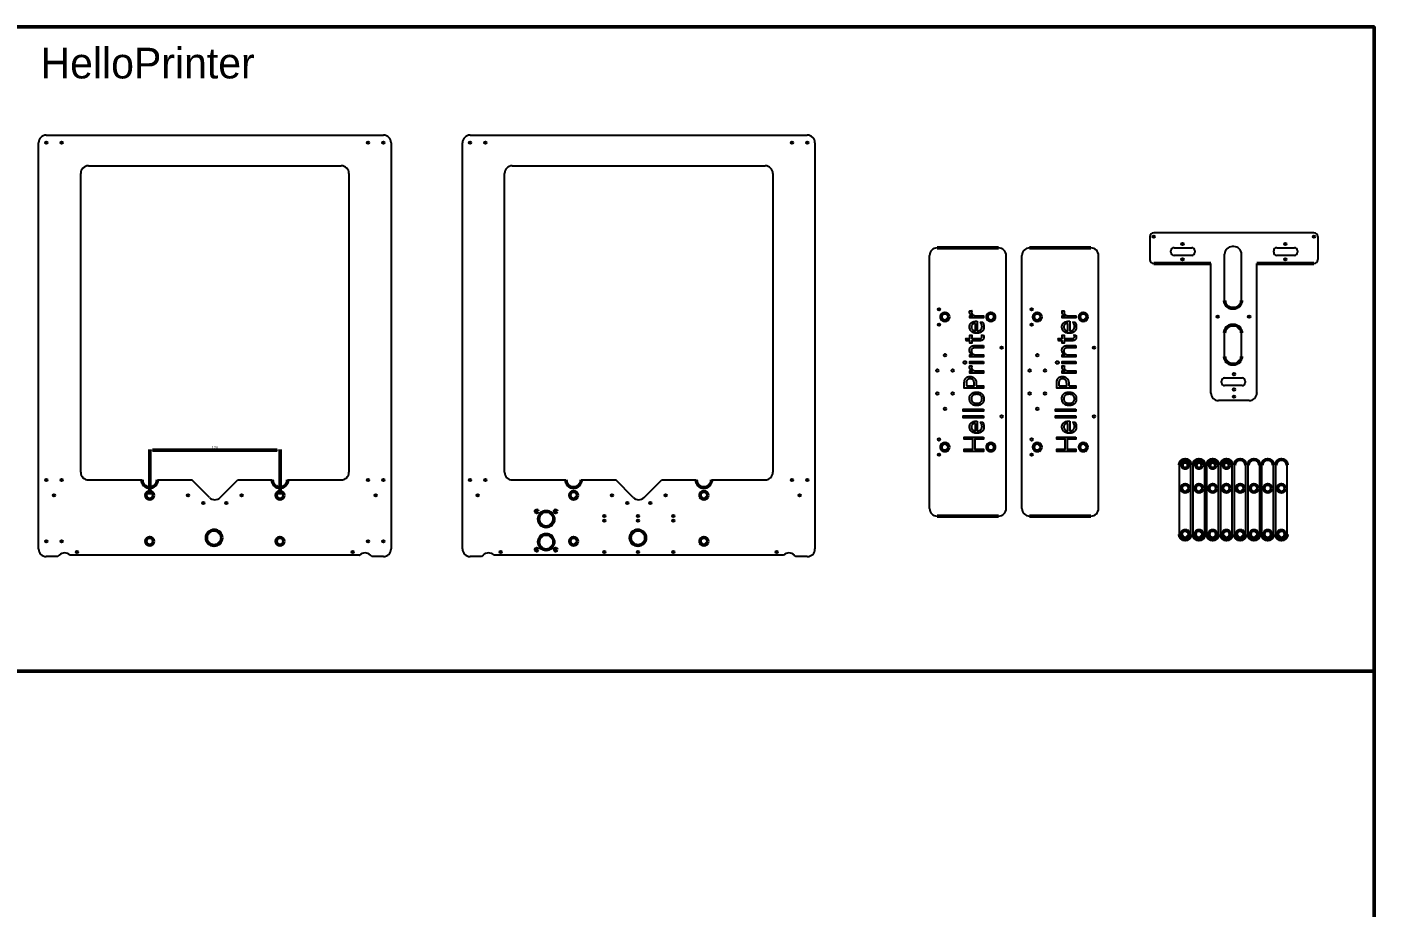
# Model space of a CAD drawing. Header units: millimetres. Extents: x -153 to 2861, y -1716 to 680.
# Drawn here: x 1103 to 2861, y -567 to 581 of the extents above; entities that cross this region are included whole.
import ezdxf

# ---------------------------------------------------------------- set-up
doc = ezdxf.new("R2010")
doc.units = ezdxf.units.MM
doc.layers.get('0').update_dxf_attribs({"color": 18, "lineweight": 25})
for name, color, linetype, lineweight in [('Inside', 18, 'Continuous', 25), ('Layer1', 7, 'Continuous', 50), ('M3 Hole Frame', 18, 'Continuous', 25), ('Outside', 18, 'Continuous', 25)]:
    doc.layers.add(name, color=color, linetype=linetype, lineweight=lineweight)
doc.layers.add('TEXT', color=7, linetype='Continuous')
doc.dimstyles.new('AM_ISO', dxfattribs={"dimtxt": 3.5, "dimasz": 3.5, "dimexe": 1, "dimexo": 1, "dimgap": 1.5, "dimtad": 1, "dimdsep": 46, "dimtxsty": 'Standard', "dimcen": 0, "dimclrd": 256, "dimclre": 256, "dimclrt": 140, "dimadec": 0, "dimazin": 2, "dimtp": 0.1, "dimtm": 0.1, "dimtfac": 0.71, "dimtdec": 3, "dimtmove": 0, "dimatfit": 3, "dimfxl": 1, "dimlwd": -1, "dimlwe": -1, "dimarcsym": 0})

# ---------------------------------------------------------------- blocks, each defined once
blk = doc.blocks.new('*D9')
at = {"layer": 'Defpoints', "color": 0}
for p in [(1433.1, 28.9), (1263.1, -30), (1433.1, -30)]:
    blk.add_point(p, dxfattribs=at)
at = {"layer": 'Layer1'}
for p, q in [((1263.1, -29), (1263.1, 29.9)), ((1266.6, 28.9), (1429.6, 28.9)), ((1433.1, -29), (1433.1, 29.9))]:
    blk.add_line(p, q, dxfattribs=at)
for points in [[(1266.6, 29.5), (1266.6, 28.3), (1263.1, 28.9)], [(1429.6, 28.3), (1429.6, 29.5), (1433.1, 28.9)]]:
    blk.add_solid(points, dxfattribs=at)
at = {"layer": 'Layer1', "color": 140, "insert": (1348.1, 32.1), "char_height": 3.5, "attachment_point": 5}
blk.add_mtext('170', dxfattribs=at)

msp = doc.modelspace()

# ---------------------------------------------------------------- linework, layer by layer
at = {"color": 0}
for p, q in [((2568.148, 307.544), (2568.148, 277.483)), ((2782.148, 312.544), (2573.148, 312.544)), ((2787.148, 307.544), (2787.148, 277.483)), ((2595.648, 287.044), (2595.648, 289.044)), ((2599.648, 293.044), (2622.648, 293.044)), ((2622.648, 283.044), (2599.648, 283.044)), ((2626.648, 289.044), (2626.648, 287.044)), ((2665.648, 224.044), (2665.648, 284.544)), ((2677.648, 294.544), (2675.648, 294.544)), ((2687.648, 224.044), (2687.648, 284.544)), ((2729.656, 287.044), (2729.656, 289.044)), ((2733.656, 293.044), (2756.656, 293.044)), ((2756.656, 283.044), (2733.656, 283.044)), ((2760.656, 289.044), (2760.656, 287.044)), ((2647.648, 103.044), (2647.648, 272.483)), ((2707.648, 103.294), (2707.648, 272.483)), ((2665.648, 151.044), (2665.648, 182.044)), ((2687.648, 151.044), (2687.648, 182.044)), ((2665.511, 123.044), (2688.511, 123.044)), ((2661.511, 117.044), (2661.511, 119.044)), ((2688.511, 113.044), (2665.511, 113.044)), ((2692.511, 119.044), (2692.511, 117.044)), ((2647.648, 103.544), (2647.648, 103.044)), ((2697.648, 93.544), (2657.648, 93.544)), ((2707.648, 103.544), (2707.648, 103.044))]:
    msp.add_line(p, q, dxfattribs=at)
for centre in [(2573.148, 307.544), (2610.648, 298.044), (2744.648, 298.044), (2782.148, 307.544), (2610.648, 278.044), (2744.648, 278.044), (2656.648, 203.044), (2697.648, 203.044), (2677.648, 128.044), (2677.648, 108.044), (2677.648, 98.544)]:
    msp.add_circle(centre, 1.55, dxfattribs=at)
for centre, radius, start, end in [((2573.148, 307.544), 5, 90, 180), ((2782.148, 307.544), 5, 0, 90), ((2599.648, 289.044), 4, 90, 180), ((2599.648, 287.044), 4, 180, 270), ((2622.648, 289.044), 4, 0, 90), ((2622.648, 287.044), 4, 270, 0), ((2675.648, 284.544), 10, 90, 180), ((2677.648, 284.544), 10, 0, 90), ((2733.656, 289.044), 4, 90, 180), ((2733.656, 287.044), 4, 180, 270), ((2756.656, 289.044), 4, 0, 90), ((2756.656, 287.044), 4, 270, 0), ((2573.148, 277.483), 5, 180, 270), ((2782.148, 277.483), 5, 270, 0), ((2665.511, 119.044), 4, 90, 180), ((2688.511, 119.044), 4, 0, 90), ((2665.511, 117.044), 4, 180, 270), ((2688.511, 117.044), 4, 270, 0), ((2657.648, 103.544), 10, 180, 270), ((2697.648, 103.544), 10, 270, 0)]:
    msp.add_arc(centre, radius, start, end, dxfattribs=at)
at = {"layer": 'Inside', "color": 7}
for p, q in [((1173.053, 0), (1173.053, 390)), ((1183.053, 400), (1513.053, 400)), ((1523.053, 390), (1523.053, 0)), ((1726.135, 0), (1726.135, 390)), ((1736.135, 400), (2066.135, 400)), ((2076.135, 390), (2076.135, 0)), ((2280.572, -47.186), (2280.572, 282.814)), ((2380.572, -47.186), (2380.572, 282.814)), ((2401.187, -47.186), (2401.187, 282.814)), ((2501.187, -47.186), (2501.187, 282.814)), ((2606.668, -80.758), (2606.668, 9.242)), ((2621.668, -80.758), (2621.668, 9.242)), ((2624.61, -80.758), (2624.61, 9.242)), ((2639.61, -80.758), (2639.61, 9.242)), ((2642.553, -80.758), (2642.553, 9.242)), ((2657.553, -80.758), (2657.553, 9.242)), ((2660.495, -80.758), (2660.495, 9.242)), ((2675.495, -80.758), (2675.495, 9.242)), ((2678.437, -80.758), (2678.437, 9.242)), ((2693.437, -80.758), (2693.437, 9.242)), ((2696.379, -80.758), (2696.379, 9.242)), ((2711.379, -80.758), (2711.379, 9.242)), ((2714.321, -80.758), (2714.321, 9.242)), ((2729.321, -80.758), (2729.321, 9.242)), ((2732.263, -80.758), (2732.263, 9.242)), ((2747.263, -80.758), (2747.263, 9.242)), ((1183.053, -10), (1253.053, -10)), ((1273.053, -10), (1318.053, -10)), ((1340.982, -32.929), (1318.053, -10)), ((1355.124, -32.929), (1378.053, -10)), ((1378.053, -10), (1423.053, -10)), ((1443.053, -10), (1513.053, -10)), ((1736.135, -10), (1806.135, -10)), ((1826.135, -10), (1871.135, -10)), ((1894.064, -32.929), (1871.135, -10)), ((1908.206, -32.929), (1931.135, -10)), ((1931.135, -10), (1976.135, -10)), ((1996.135, -10), (2066.135, -10))]:
    msp.add_line(p, q, dxfattribs=at)
for centre, radius, start, end in [((1183.053, 390), 10, 90, 180), ((1513.053, 390), 10, 0, 90), ((1736.135, 390), 10, 90, 180), ((2066.135, 390), 10, 0, 90), ((2290.572, 282.814), 10, 90, 180), ((2370.572, 282.814), 10, 0, 90), ((2411.187, 282.814), 10, 90, 180), ((2491.187, 282.814), 10, 0, 90), ((2360.572, 202.814), 5, 270, 90), ((2360.572, 202.814), 5, 270, 90), ((2481.187, 202.814), 5, 270, 90), ((2481.187, 202.814), 5, 270, 90), ((2360.572, 32.814), 5, 270, 90), ((2481.187, 32.814), 5, 270, 90), ((1513.053, 0), 10, 270, 0), ((2066.135, 0), 10, 270, 0), ((1183.053, 0), 10, 180, 270), ((1736.135, 0), 10, 180, 270), ((1348.053, -25.858), 10, 225, 315), ((1901.135, -25.858), 10, 225, 315), ((2290.572, -47.186), 10, 180, 270), ((2370.572, -47.186), 10, 270, 0), ((2411.187, -47.186), 10, 180, 270), ((2491.187, -47.186), 10, 270, 0), ((1263.053, -90), 5, 180, 0), ((1433.053, -90), 5, 180, 0)]:
    msp.add_arc(centre, radius, start, end, dxfattribs=at)
at = {"layer": 'Layer1'}
for p, q in [((2370.572, 292.814), (2290.572, 292.814)), ((2491.187, 292.814), (2411.187, 292.814)), ((2573.148, 272.483), (2647.648, 272.483)), ((2707.648, 272.483), (2782.148, 272.483)), ((2677.648, 214.044), (2675.648, 214.044)), ((2677.648, 192.044), (2675.648, 192.044)), ((2675.648, 141.044), (2677.648, 141.044)), ((2370.572, -57.186), (2290.572, -57.186)), ((2491.187, -57.186), (2411.187, -57.186))]:
    msp.add_line(p, q, dxfattribs=at)
for points in [[(1087.758, 581.157), (1087.758, -259.369), (2860.596, -259.369), (2860.596, 581.157)], [(2860.596, -1715.857), (2860.596, -259.369), (1087.758, -259.369), (1087.758, -1715.857)]]:
    msp.add_lwpolyline(points, close=True, dxfattribs=at)
for centre, radius in [((2300.572, 202.814), 5), ((2360.572, 202.814), 5), ((2421.187, 202.814), 5), ((2481.187, 202.814), 5), ((2300.572, 32.814), 5), ((2360.572, 32.814), 5), ((2421.187, 32.814), 5), ((2481.187, 32.814), 5), ((2614.168, 9.242), 4.05), ((2632.11, 9.242), 4.05), ((2650.053, 9.242), 4.05), ((2667.995, 9.242), 4.05), ((2614.168, -20.758), 5), ((2632.11, -20.758), 5), ((2650.053, -20.758), 5), ((2667.995, -20.758), 5), ((2685.937, -20.758), 5), ((2703.879, -20.758), 5), ((2721.821, -20.758), 5), ((2739.763, -20.758), 5), ((1263.053, -30), 5), ((1433.053, -30), 5), ((1816.135, -30), 5), ((1986.135, -30), 5), ((1767.897, -50.978), 1.55), ((1780.397, -60.978), 10), ((1792.897, -50.978), 1.55), ((1263.053, -90), 5), ((1347.053, -85.478), 10), ((1433.053, -90), 5), ((1780.397, -90.978), 10), ((1816.135, -90), 5), ((1900.135, -85.478), 10), ((1986.135, -90), 5), ((2614.168, -80.758), 5), ((2632.11, -80.758), 5), ((2650.053, -80.758), 5), ((2667.995, -80.758), 5), ((2685.937, -80.758), 5), ((2703.879, -80.758), 5), ((2721.821, -80.758), 5), ((2739.763, -80.758), 5), ((1767.897, -100.978), 1.55), ((1792.897, -100.978), 1.55)]:
    msp.add_circle(centre, radius, dxfattribs=at)
for centre, radius, start, end in [((2675.648, 224.044), 10, 180, 270), ((2677.648, 224.044), 10, 270, 0), ((2675.648, 182.044), 10, 90, 180), ((2677.648, 182.044), 10, 0, 90), ((2675.648, 151.044), 10, 180, 270), ((2677.648, 151.044), 10, 270, 0), ((2614.168, 9.242), 7.5, 0, 180), ((2632.11, 9.242), 7.5, 0, 180), ((2650.053, 9.242), 7.5, 0, 180), ((2667.995, 9.242), 7.5, 0, 180), ((2685.937, 9.242), 7.5, 0, 180), ((2703.879, 9.242), 7.5, 0, 180), ((2721.821, 9.242), 7.5, 0, 180), ((2739.763, 9.242), 7.5, 0, 180), ((1263.053, -10), 10, 180, 0), ((1433.053, -10), 10, 180, 0), ((1816.135, -10), 10, 180, 0), ((1986.135, -10), 10, 180, 0), ((2614.168, -80.758), 7.5, 180, 0), ((2632.11, -80.758), 7.5, 180, 0), ((2650.053, -80.758), 7.5, 180, 0), ((2667.995, -80.758), 7.5, 180, 0), ((2685.937, -80.758), 7.5, 180, 0), ((2703.879, -80.758), 7.5, 180, 0), ((2721.821, -80.758), 7.5, 180, 0), ((2739.763, -80.758), 7.5, 180, 0)]:
    msp.add_arc(centre, radius, start, end, dxfattribs=at)
at = {"layer": 'M3 Hole Frame', "color": 7}
for centre, radius in [((1128.053, 430), 1.55), ((1148.053, 430), 1.55), ((1548.053, 430), 1.55), ((1568.053, 430), 1.55), ((1681.135, 430), 1.55), ((1701.135, 430), 1.55), ((2101.135, 430), 1.5), ((2121.135, 430), 1.5), ((2293.14, 212.814), 1.55), ((2413.755, 212.814), 1.55), ((2293.14, 192.814), 1.55), ((2413.755, 192.814), 1.55), ((2374.572, 162.814), 1.55), ((2495.187, 162.814), 1.55), ((2300.572, 152.814), 1.55), ((2421.187, 152.814), 1.55), ((2290.572, 132.814), 1.55), ((2310.572, 132.814), 1.55), ((2411.187, 132.814), 1.55), ((2431.187, 132.814), 1.55), ((2290.572, 102.814), 1.55), ((2310.572, 102.814), 1.55), ((2411.187, 102.814), 1.55), ((2431.187, 102.814), 1.55), ((2300.572, 82.814), 1.55), ((2374.572, 72.814), 1.55), ((2421.187, 82.814), 1.55), ((2495.187, 72.814), 1.55), ((2293.14, 42.814), 1.55), ((2413.755, 42.814), 1.55), ((2293.14, 22.814), 1.55), ((2413.755, 22.814), 1.55), ((1128.053, -10), 1.55), ((1148.053, -10), 1.55), ((1548.053, -10), 1.55), ((1568.053, -10), 1.55), ((1681.135, -10), 1.55), ((1701.135, -10), 1.55), ((2101.135, -10), 1.55), ((2121.135, -10), 1.55), ((1138.053, -30), 1.55), ((1313.053, -30), 1.55), ((1383.053, -30), 1.55), ((1558.053, -30), 1.55), ((1691.135, -30), 1.55), ((1866.135, -30), 1.55), ((1936.135, -30), 1.55), ((2111.135, -30), 1.55), ((1333.053, -40), 1.55), ((1363.053, -40), 1.55), ((1886.135, -40), 1.55), ((1916.135, -40), 1.55), ((1856.135, -57), 1.55), ((1856.135, -63), 1.55), ((1900.135, -57), 1.55), ((1900.135, -63), 1.55), ((1946.135, -57), 1.55), ((1946.135, -63), 1.55), ((1128.053, -90), 1.55), ((1148.053, -90), 1.55), ((1168.053, -104), 1.55), ((1528.053, -104), 1.55), ((1548.053, -90), 1.55), ((1568.053, -90), 1.55), ((1721.135, -104), 1.55), ((1856.135, -104), 1.55), ((1900.135, -104), 1.55), ((1946.135, -104), 1.55), ((2081.135, -104), 1.55)]:
    msp.add_circle(centre, radius, dxfattribs=at)
at = {"layer": 'Outside', "color": 7}
for p, q in [((1128.053, 440), (1568.053, 440)), ((1681.135, 440), (2121.135, 440)), ((1118.053, -100), (1118.053, 430)), ((1578.053, 430), (1578.053, -100)), ((1671.135, -100), (1671.135, 430)), ((2131.135, 430), (2131.135, -100)), ((1143.053, -110), (1128.053, -110)), ((1145.053, -108), (1143.053, -110)), ((1145.053, -108), (1144.982, -108.071)), ((1536.982, -108.071), (1159.124, -108.071)), ((1536.982, -108.071), (1537.053, -108)), ((1553.053, -110), (1551.053, -108)), ((1551.053, -108), (1551.124, -108.071)), ((1568.053, -110), (1553.053, -110)), ((1696.135, -110), (1681.135, -110)), ((1698.135, -108), (1696.135, -110)), ((1698.135, -108), (1698.064, -108.071)), ((2090.064, -108.071), (1712.206, -108.071)), ((2090.064, -108.071), (2090.135, -108)), ((2106.135, -110), (2104.135, -108)), ((2104.135, -108), (2104.206, -108.071)), ((2121.135, -110), (2106.135, -110))]:
    msp.add_line(p, q, dxfattribs=at)
for centre, start, end in [((1128.053, 430), 90, 180), ((1568.053, 430), 0, 90), ((1681.135, 430), 90, 180), ((2121.135, 430), 0, 90), ((1128.053, -100), 180, 270), ((1152.053, -115.142), 45, 135), ((1544.053, -115.142), 45, 135), ((1568.053, -100), 270, 0), ((1681.135, -100), 180, 270), ((1705.135, -115.142), 45, 135), ((2097.135, -115.142), 45, 135), ((2121.135, -100), 270, 0)]:
    msp.add_arc(centre, 10, start, end, dxfattribs=at)
at = {"layer": 'TEXT'}
for points in [[(2342.824, 197.042, 0), (2342.824, 184.393, 0), (2343.858, 184.464, 0), (2344.702, 184.609, 0), (2345.383, 184.797, 0), (2345.924, 185.005, 0), (2346.426, 185.254, 0), (2346.888, 185.546, 0), (2347.175, 185.765, 0), (2347.445, 186.002, 0), (2347.753, 186.32, 0), (2348.029, 186.664, 0), (2348.275, 187.03, 0), (2348.486, 187.419, 0), (2348.696, 187.915, 0), (2348.861, 188.445, 0), (2348.977, 189.01, 0), (2349.049, 189.606, 0), (2349.072, 190.235, 0), (2349.033, 191.074, 0), (2348.914, 191.893, 0), (2348.719, 192.692, 0), (2348.447, 193.473, 0), (2348.094, 194.235, 0), (2347.664, 194.976, 0), (2347.076, 195.8, 0), (2349.771, 195.8, 0), (2350.158, 195.211, 0), (2350.496, 194.579, 0), (2350.826, 193.785, 0), (2351.091, 192.932, 0), (2351.31, 191.884, 0), (2351.442, 190.757, 0), (2351.485, 189.553, 0), (2351.439, 188.522, 0), (2351.321, 187.689, 0), (2351.134, 186.903, 0), (2350.876, 186.163, 0), (2350.607, 185.582, 0), (2350.29, 185.036, 0), (2349.923, 184.52, 0), (2349.509, 184.038, 0), (2349.045, 183.586, 0), (2348.538, 183.174, 0), (2347.99, 182.805, 0), (2347.28, 182.42, 0), (2346.513, 182.097, 0), (2345.689, 181.838, 0), (2344.655, 181.612, 0), (2343.543, 181.472, 0), (2342.177, 181.417, 0), (2340.878, 181.477, 0), (2339.807, 181.632, 0), (2338.796, 181.877, 0), (2337.979, 182.16, 0), (2337.205, 182.513, 0), (2336.478, 182.934, 0), (2335.905, 183.337, 0), (2335.362, 183.789, 0), (2334.769, 184.373, 0), (2334.251, 184.993, 0), (2333.808, 185.643, 0), (2333.496, 186.211, 0), (2333.238, 186.802, 0), (2333.034, 187.417, 0), (2332.857, 188.184, 0), (2332.767, 188.849, 0), (2332.73, 189.676, 0), (2332.774, 190.63, 0), (2332.882, 191.396, 0), (2333.057, 192.118, 0), (2333.253, 192.685, 0), (2333.495, 193.22, 0), (2333.781, 193.722, 0), (2334.113, 194.193, 0), (2334.491, 194.632, 0), (2334.738, 194.881, 0), (2335.003, 195.118, 0), (2335.575, 195.551, 0), (2336.197, 195.931, 0), (2336.87, 196.254, 0), (2337.594, 196.523, 0), (2338.504, 196.764, 0), (2339.628, 196.949, 0), (2340.375, 197.015, 0), (2341.321, 197.042, 0)], [(2336.053, 210.726, 0), (2335.944, 210.568, 0), (2335.827, 210.362, 0), (2335.727, 210.136, 0), (2335.632, 209.849, 0), (2335.552, 209.489, 0), (2335.494, 209.045, 0), (2335.476, 208.556, 0), (2335.492, 208.194, 0), (2335.544, 207.844, 0), (2335.632, 207.508, 0), (2335.754, 207.183, 0), (2335.91, 206.87, 0), (2336.1, 206.569, 0), (2336.326, 206.279, 0), (2336.585, 206.003, 0), (2336.879, 205.737, 0), (2337.209, 205.485, 0), (2337.643, 205.207, 0), (2338.112, 204.963, 0), (2338.707, 204.725, 0), (2339.35, 204.535, 0), (2340.147, 204.377, 0), (2341.007, 204.283, 0), (2341.932, 204.252, 0), (2351.066, 204.252, 0), (2351.066, 201.382, 0), (2333.149, 201.382, 0), (2333.149, 204.252, 0), (2336.842, 204.252, 0), (2336.842, 204.322, 0), (2336.118, 204.593, 0), (2335.525, 204.881, 0), (2335.043, 205.171, 0), (2334.602, 205.496, 0), (2334.253, 205.807, 0), (2333.892, 206.194, 0), (2333.617, 206.553, 0), (2333.384, 206.922, 0), (2333.19, 207.303, 0), (2333.04, 207.698, 0), (2332.943, 208.045, 0), (2332.868, 208.459, 0), (2332.844, 208.703, 0), (2332.834, 209.011, 0), (2332.862, 209.711, 0), (2332.921, 210.165, 0), (2332.991, 210.466, 0), (2333.032, 210.602, 0), (2333.079, 210.726, 0)], [(2340.393, 194.104, 0), (2339.535, 194.059, 0), (2338.83, 193.957, 0), (2338.261, 193.819, 0), (2337.807, 193.663, 0), (2337.386, 193.475, 0), (2336.996, 193.253, 0), (2336.754, 193.086, 0), (2336.526, 192.905, 0), (2336.263, 192.66, 0), (2336.028, 192.394, 0), (2335.82, 192.113, 0), (2335.641, 191.812, 0), (2335.489, 191.493, 0), (2335.365, 191.156, 0), (2335.252, 190.728, 0), (2335.179, 190.271, 0), (2335.152, 189.954, 0), (2335.143, 189.624, 0), (2335.165, 189.146, 0), (2335.227, 188.684, 0), (2335.331, 188.241, 0), (2335.478, 187.817, 0), (2335.666, 187.408, 0), (2335.896, 187.017, 0), (2336.168, 186.647, 0), (2336.372, 186.406, 0), (2336.596, 186.177, 0), (2337.021, 185.801, 0), (2337.479, 185.468, 0), (2337.974, 185.177, 0), (2338.503, 184.93, 0), (2339.149, 184.699, 0), (2339.753, 184.541, 0), (2340.393, 184.427, 0)], [(2463.439, 197.042, 0), (2463.439, 184.393, 0), (2464.473, 184.464, 0), (2465.317, 184.609, 0), (2465.998, 184.797, 0), (2466.539, 185.005, 0), (2467.041, 185.254, 0), (2467.503, 185.546, 0), (2467.79, 185.765, 0), (2468.06, 186.002, 0), (2468.368, 186.32, 0), (2468.644, 186.664, 0), (2468.89, 187.03, 0), (2469.101, 187.419, 0), (2469.311, 187.915, 0), (2469.476, 188.445, 0), (2469.592, 189.01, 0), (2469.664, 189.606, 0), (2469.687, 190.235, 0), (2469.648, 191.074, 0), (2469.529, 191.893, 0), (2469.334, 192.692, 0), (2469.062, 193.473, 0), (2468.709, 194.235, 0), (2468.279, 194.976, 0), (2467.691, 195.8, 0), (2470.386, 195.8, 0), (2470.773, 195.211, 0), (2471.111, 194.579, 0), (2471.441, 193.785, 0), (2471.706, 192.932, 0), (2471.925, 191.884, 0), (2472.057, 190.757, 0), (2472.1, 189.553, 0), (2472.054, 188.522, 0), (2471.936, 187.689, 0), (2471.749, 186.903, 0), (2471.491, 186.163, 0), (2471.222, 185.582, 0), (2470.905, 185.036, 0), (2470.538, 184.52, 0), (2470.124, 184.038, 0), (2469.66, 183.586, 0), (2469.153, 183.174, 0), (2468.605, 182.805, 0), (2467.895, 182.42, 0), (2467.128, 182.097, 0), (2466.304, 181.838, 0), (2465.27, 181.612, 0), (2464.158, 181.472, 0), (2462.792, 181.417, 0), (2461.493, 181.477, 0), (2460.422, 181.632, 0), (2459.411, 181.877, 0), (2458.594, 182.16, 0), (2457.82, 182.513, 0), (2457.093, 182.934, 0), (2456.52, 183.337, 0), (2455.977, 183.789, 0), (2455.384, 184.373, 0), (2454.866, 184.993, 0), (2454.423, 185.643, 0), (2454.111, 186.211, 0), (2453.853, 186.802, 0), (2453.649, 187.417, 0), (2453.472, 188.184, 0), (2453.382, 188.849, 0), (2453.345, 189.676, 0), (2453.389, 190.63, 0), (2453.497, 191.396, 0), (2453.672, 192.118, 0), (2453.868, 192.685, 0), (2454.11, 193.22, 0), (2454.396, 193.722, 0), (2454.728, 194.193, 0), (2455.106, 194.632, 0), (2455.353, 194.881, 0), (2455.618, 195.118, 0), (2456.19, 195.551, 0), (2456.812, 195.931, 0), (2457.485, 196.254, 0), (2458.209, 196.523, 0), (2459.119, 196.764, 0), (2460.243, 196.949, 0), (2460.99, 197.015, 0), (2461.936, 197.042, 0)], [(2456.668, 210.726, 0), (2456.559, 210.568, 0), (2456.442, 210.362, 0), (2456.342, 210.136, 0), (2456.247, 209.849, 0), (2456.167, 209.489, 0), (2456.109, 209.045, 0), (2456.091, 208.556, 0), (2456.107, 208.194, 0), (2456.159, 207.844, 0), (2456.247, 207.508, 0), (2456.369, 207.183, 0), (2456.525, 206.87, 0), (2456.715, 206.569, 0), (2456.941, 206.279, 0), (2457.2, 206.003, 0), (2457.494, 205.737, 0), (2457.824, 205.485, 0), (2458.258, 205.207, 0), (2458.727, 204.963, 0), (2459.322, 204.725, 0), (2459.965, 204.535, 0), (2460.762, 204.377, 0), (2461.622, 204.283, 0), (2462.547, 204.252, 0), (2471.681, 204.252, 0), (2471.681, 201.382, 0), (2453.764, 201.382, 0), (2453.764, 204.252, 0), (2457.457, 204.252, 0), (2457.457, 204.322, 0), (2456.733, 204.593, 0), (2456.14, 204.881, 0), (2455.658, 205.171, 0), (2455.217, 205.496, 0), (2454.868, 205.807, 0), (2454.507, 206.194, 0), (2454.231, 206.553, 0), (2453.999, 206.922, 0), (2453.805, 207.303, 0), (2453.655, 207.698, 0), (2453.558, 208.045, 0), (2453.483, 208.459, 0), (2453.459, 208.703, 0), (2453.449, 209.011, 0), (2453.477, 209.711, 0), (2453.536, 210.165, 0), (2453.606, 210.466, 0), (2453.647, 210.602, 0), (2453.694, 210.726, 0)], [(2461.008, 194.104, 0), (2460.15, 194.059, 0), (2459.445, 193.957, 0), (2458.876, 193.819, 0), (2458.422, 193.663, 0), (2458.001, 193.475, 0), (2457.611, 193.253, 0), (2457.369, 193.086, 0), (2457.141, 192.905, 0), (2456.878, 192.66, 0), (2456.643, 192.394, 0), (2456.435, 192.113, 0), (2456.256, 191.812, 0), (2456.104, 191.493, 0), (2455.98, 191.156, 0), (2455.867, 190.728, 0), (2455.794, 190.271, 0), (2455.767, 189.954, 0), (2455.758, 189.624, 0), (2455.78, 189.146, 0), (2455.842, 188.684, 0), (2455.946, 188.241, 0), (2456.093, 187.817, 0), (2456.281, 187.408, 0), (2456.511, 187.017, 0), (2456.783, 186.647, 0), (2456.987, 186.406, 0), (2457.211, 186.177, 0), (2457.636, 185.801, 0), (2458.094, 185.468, 0), (2458.589, 185.177, 0), (2459.118, 184.93, 0), (2459.764, 184.699, 0), (2460.368, 184.541, 0), (2461.008, 184.427, 0)], [(2350.891, 179.091, 0), (2351.037, 178.793, 0), (2351.177, 178.423, 0), (2351.299, 177.967, 0), (2351.394, 177.41, 0), (2351.437, 176.928, 0), (2351.451, 176.412, 0), (2351.417, 175.69, 0), (2351.317, 175.027, 0), (2351.197, 174.57, 0), (2351.039, 174.146, 0), (2350.844, 173.757, 0), (2350.611, 173.4, 0), (2350.34, 173.08, 0), (2350.032, 172.791, 0), (2349.685, 172.537, 0), (2349.301, 172.316, 0), (2348.878, 172.13, 0), (2348.42, 171.978, 0), (2347.748, 171.827, 0), (2347.008, 171.736, 0), (2346.202, 171.707, 0), (2335.598, 171.707, 0), (2335.598, 168.627, 0), (2333.149, 168.627, 0), (2333.149, 171.707, 0), (2328.775, 171.707, 0), (2327.847, 174.576, 0), (2333.149, 174.576, 0), (2333.149, 179.091, 0), (2335.598, 179.091, 0), (2335.598, 174.576, 0), (2345.695, 174.576, 0), (2346.501, 174.612, 0), (2347.026, 174.683, 0), (2347.39, 174.767, 0), (2347.667, 174.859, 0), (2347.918, 174.968, 0), (2348.103, 175.072, 0), (2348.266, 175.188, 0), (2348.384, 175.291, 0), (2348.493, 175.405, 0), (2348.592, 175.529, 0), (2348.701, 175.697, 0), (2348.794, 175.884, 0), (2348.873, 176.084, 0), (2348.948, 176.348, 0), (2348.998, 176.633, 0), (2349.025, 176.889, 0), (2349.036, 177.218, 0), (2349.022, 177.557, 0), (2348.975, 177.881, 0), (2348.911, 178.154, 0), (2348.823, 178.414, 0), (2348.71, 178.661, 0), (2348.597, 178.863, 0), (2348.441, 179.091, 0)], [(2471.506, 179.091, 0), (2471.652, 178.793, 0), (2471.792, 178.423, 0), (2471.914, 177.967, 0), (2472.009, 177.41, 0), (2472.052, 176.928, 0), (2472.066, 176.412, 0), (2472.032, 175.69, 0), (2471.932, 175.027, 0), (2471.812, 174.57, 0), (2471.654, 174.146, 0), (2471.459, 173.757, 0), (2471.226, 173.4, 0), (2470.955, 173.08, 0), (2470.647, 172.791, 0), (2470.3, 172.537, 0), (2469.916, 172.316, 0), (2469.493, 172.13, 0), (2469.035, 171.978, 0), (2468.363, 171.827, 0), (2467.623, 171.736, 0), (2466.817, 171.707, 0), (2456.213, 171.707, 0), (2456.213, 168.627, 0), (2453.764, 168.627, 0), (2453.764, 171.707, 0), (2449.39, 171.707, 0), (2448.462, 174.576, 0), (2453.764, 174.576, 0), (2453.764, 179.091, 0), (2456.213, 179.091, 0), (2456.213, 174.576, 0), (2466.31, 174.576, 0), (2467.116, 174.612, 0), (2467.641, 174.683, 0), (2468.005, 174.767, 0), (2468.282, 174.859, 0), (2468.533, 174.968, 0), (2468.718, 175.072, 0), (2468.881, 175.188, 0), (2468.999, 175.291, 0), (2469.108, 175.405, 0), (2469.207, 175.529, 0), (2469.316, 175.697, 0), (2469.409, 175.884, 0), (2469.488, 176.084, 0), (2469.563, 176.348, 0), (2469.613, 176.633, 0), (2469.64, 176.889, 0), (2469.651, 177.218, 0), (2469.637, 177.557, 0), (2469.59, 177.881, 0), (2469.526, 178.154, 0), (2469.438, 178.414, 0), (2469.325, 178.661, 0), (2469.212, 178.863, 0), (2469.056, 179.091, 0)], [(2351.066, 165.372, 0), (2351.066, 162.503, 0), (2340.848, 162.503, 0), (2339.561, 162.442, 0), (2338.614, 162.301, 0), (2337.938, 162.129, 0), (2337.336, 161.901, 0), (2336.933, 161.697, 0), (2336.569, 161.462, 0), (2336.249, 161.197, 0), (2335.967, 160.901, 0), (2335.727, 160.577, 0), (2335.528, 160.222, 0), (2335.372, 159.837, 0), (2335.256, 159.423, 0), (2335.181, 158.979, 0), (2335.152, 158.665, 0), (2335.143, 158.339, 0), (2335.166, 157.832, 0), (2335.236, 157.348, 0), (2335.331, 156.961, 0), (2335.457, 156.589, 0), (2335.616, 156.23, 0), (2335.806, 155.888, 0), (2336.03, 155.56, 0), (2336.34, 155.187, 0), (2336.514, 155.008, 0), (2336.763, 154.777, 0), (2337.162, 154.46, 0), (2337.587, 154.182, 0), (2338.037, 153.946, 0), (2338.512, 153.75, 0), (2339.01, 153.595, 0), (2339.622, 153.464, 0), (2340.174, 153.397, 0), (2340.848, 153.369, 0), (2351.066, 153.369, 0), (2351.066, 150.5, 0), (2333.149, 150.5, 0), (2333.149, 153.369, 0), (2336.123, 153.369, 0), (2336.123, 153.439, 0), (2335.478, 153.863, 0), (2334.901, 154.324, 0), (2334.392, 154.82, 0), (2333.952, 155.354, 0), (2333.647, 155.807, 0), (2333.385, 156.282, 0), (2333.169, 156.782, 0), (2332.995, 157.305, 0), (2332.839, 157.991, 0), (2332.764, 158.567, 0), (2332.73, 159.317, 0), (2332.765, 160.115, 0), (2332.857, 160.753, 0), (2333.004, 161.353, 0), (2333.167, 161.822, 0), (2333.367, 162.263, 0), (2333.608, 162.677, 0), (2333.883, 163.062, 0), (2334.199, 163.422, 0), (2334.407, 163.623, 0), (2334.627, 163.815, 0), (2335.025, 164.11, 0), (2335.455, 164.375, 0), (2336.016, 164.651, 0), (2336.625, 164.884, 0), (2337.397, 165.097, 0), (2338.361, 165.268, 0), (2339.142, 165.341, 0), (2340.113, 165.372, 0)], [(2471.681, 165.372, 0), (2471.681, 162.503, 0), (2461.463, 162.503, 0), (2460.176, 162.442, 0), (2459.229, 162.301, 0), (2458.553, 162.129, 0), (2457.951, 161.901, 0), (2457.548, 161.697, 0), (2457.184, 161.462, 0), (2456.864, 161.197, 0), (2456.582, 160.901, 0), (2456.342, 160.577, 0), (2456.143, 160.222, 0), (2455.987, 159.837, 0), (2455.871, 159.423, 0), (2455.796, 158.979, 0), (2455.767, 158.665, 0), (2455.758, 158.339, 0), (2455.781, 157.832, 0), (2455.851, 157.348, 0), (2455.946, 156.961, 0), (2456.072, 156.589, 0), (2456.231, 156.23, 0), (2456.421, 155.888, 0), (2456.645, 155.56, 0), (2456.955, 155.187, 0), (2457.129, 155.008, 0), (2457.378, 154.777, 0), (2457.777, 154.46, 0), (2458.202, 154.182, 0), (2458.652, 153.946, 0), (2459.126, 153.75, 0), (2459.625, 153.595, 0), (2460.237, 153.464, 0), (2460.789, 153.397, 0), (2461.463, 153.369, 0), (2471.681, 153.369, 0), (2471.681, 150.5, 0), (2453.764, 150.5, 0), (2453.764, 153.369, 0), (2456.738, 153.369, 0), (2456.738, 153.439, 0), (2456.093, 153.863, 0), (2455.516, 154.324, 0), (2455.007, 154.82, 0), (2454.567, 155.354, 0), (2454.262, 155.807, 0), (2454, 156.282, 0), (2453.784, 156.782, 0), (2453.61, 157.305, 0), (2453.454, 157.991, 0), (2453.379, 158.567, 0), (2453.345, 159.317, 0), (2453.38, 160.115, 0), (2453.472, 160.753, 0), (2453.619, 161.353, 0), (2453.782, 161.822, 0), (2453.982, 162.263, 0), (2454.223, 162.677, 0), (2454.498, 163.062, 0), (2454.814, 163.422, 0), (2455.022, 163.623, 0), (2455.242, 163.815, 0), (2455.64, 164.11, 0), (2456.07, 164.375, 0), (2456.631, 164.651, 0), (2457.24, 164.884, 0), (2458.012, 165.097, 0), (2458.976, 165.268, 0), (2459.757, 165.341, 0), (2460.728, 165.372, 0)], [(2328.6, 143.29, 0), (2328.589, 143.079, 0), (2328.564, 142.905, 0), (2328.524, 142.738, 0), (2328.469, 142.577, 0), (2328.397, 142.423, 0), (2328.313, 142.276, 0), (2328.211, 142.135, 0), (2328.155, 142.067, 0), (2328.075, 141.979, 0), (2327.944, 141.855, 0), (2327.806, 141.749, 0), (2327.661, 141.658, 0), (2327.507, 141.583, 0), (2327.344, 141.522, 0), (2327.173, 141.479, 0), (2326.996, 141.45, 0), (2326.872, 141.439, 0), (2326.745, 141.436, 0), (2326.525, 141.447, 0), (2326.344, 141.472, 0), (2326.172, 141.515, 0), (2326.007, 141.572, 0), (2325.851, 141.644, 0), (2325.702, 141.733, 0), (2325.561, 141.837, 0), (2325.493, 141.895, 0), (2325.407, 141.979, 0), (2325.287, 142.111, 0), (2325.181, 142.251, 0), (2325.091, 142.398, 0), (2325.016, 142.552, 0), (2324.959, 142.712, 0), (2324.914, 142.876, 0), (2324.885, 143.05, 0), (2324.876, 143.168, 0), (2324.873, 143.29, 0), (2324.884, 143.507, 0), (2324.909, 143.685, 0), (2324.95, 143.855, 0), (2325.005, 144.02, 0), (2325.077, 144.175, 0), (2325.165, 144.326, 0), (2325.267, 144.471, 0), (2325.324, 144.539, 0), (2325.407, 144.629, 0), (2325.538, 144.754, 0), (2325.677, 144.862, 0), (2325.826, 144.955, 0), (2325.982, 145.032, 0), (2326.145, 145.093, 0), (2326.315, 145.138, 0), (2326.494, 145.166, 0), (2326.618, 145.177, 0), (2326.745, 145.181, 0), (2326.926, 145.172, 0), (2327.102, 145.148, 0), (2327.27, 145.109, 0), (2327.431, 145.053, 0), (2327.587, 144.982, 0), (2327.736, 144.894, 0), (2327.878, 144.792, 0), (2327.969, 144.713, 0), (2328.057, 144.629, 0), (2328.179, 144.493, 0), (2328.286, 144.351, 0), (2328.377, 144.202, 0), (2328.453, 144.046, 0), (2328.512, 143.883, 0), (2328.557, 143.713, 0), (2328.585, 143.536, 0), (2328.596, 143.416, 0)], [(2351.066, 144.69, 0), (2351.066, 141.821, 0), (2333.149, 141.821, 0), (2333.149, 144.69, 0)], [(2449.215, 143.29, 0), (2449.204, 143.079, 0), (2449.179, 142.905, 0), (2449.139, 142.738, 0), (2449.084, 142.577, 0), (2449.012, 142.423, 0), (2448.928, 142.276, 0), (2448.826, 142.135, 0), (2448.77, 142.067, 0), (2448.69, 141.979, 0), (2448.559, 141.855, 0), (2448.421, 141.749, 0), (2448.276, 141.658, 0), (2448.122, 141.583, 0), (2447.959, 141.522, 0), (2447.788, 141.479, 0), (2447.611, 141.45, 0), (2447.487, 141.439, 0), (2447.36, 141.436, 0), (2447.14, 141.447, 0), (2446.959, 141.472, 0), (2446.787, 141.515, 0), (2446.622, 141.572, 0), (2446.466, 141.644, 0), (2446.317, 141.733, 0), (2446.176, 141.837, 0), (2446.108, 141.895, 0), (2446.022, 141.979, 0), (2445.902, 142.111, 0), (2445.796, 142.251, 0), (2445.706, 142.398, 0), (2445.631, 142.552, 0), (2445.574, 142.712, 0), (2445.529, 142.876, 0), (2445.5, 143.05, 0), (2445.491, 143.168, 0), (2445.488, 143.29, 0), (2445.499, 143.507, 0), (2445.524, 143.685, 0), (2445.565, 143.855, 0), (2445.62, 144.02, 0), (2445.692, 144.175, 0), (2445.78, 144.326, 0), (2445.882, 144.471, 0), (2445.939, 144.539, 0), (2446.022, 144.629, 0), (2446.153, 144.754, 0), (2446.292, 144.862, 0), (2446.441, 144.955, 0), (2446.597, 145.032, 0), (2446.76, 145.093, 0), (2446.93, 145.138, 0), (2447.109, 145.166, 0), (2447.233, 145.177, 0), (2447.36, 145.181, 0), (2447.541, 145.172, 0), (2447.717, 145.148, 0), (2447.885, 145.109, 0), (2448.046, 145.053, 0), (2448.202, 144.982, 0), (2448.351, 144.894, 0), (2448.493, 144.792, 0), (2448.584, 144.713, 0), (2448.672, 144.629, 0), (2448.794, 144.493, 0), (2448.901, 144.351, 0), (2448.992, 144.202, 0), (2449.068, 144.046, 0), (2449.127, 143.883, 0), (2449.172, 143.713, 0), (2449.2, 143.536, 0), (2449.211, 143.416, 0)], [(2471.681, 144.69, 0), (2471.681, 141.821, 0), (2453.764, 141.821, 0), (2453.764, 144.69, 0)], [(2341.583, 112.618, 0), (2351.066, 112.618, 0), (2351.066, 109.678, 0), (2325.975, 109.678, 0), (2325.975, 116.572, 0), (2326.039, 117.962, 0), (2326.202, 119.1, 0), (2326.426, 120.018, 0), (2326.681, 120.749, 0), (2326.991, 121.428, 0), (2327.358, 122.055, 0), (2327.634, 122.444, 0), (2327.935, 122.809, 0), (2328.343, 123.23, 0), (2328.782, 123.606, 0), (2329.255, 123.94, 0), (2329.761, 124.226, 0), (2330.296, 124.47, 0), (2330.983, 124.703, 0), (2331.717, 124.873, 0), (2332.497, 124.981, 0), (2333.464, 125.024, 0), (2334.437, 124.975, 0), (2335.233, 124.857, 0), (2335.989, 124.669, 0), (2336.709, 124.409, 0), (2337.281, 124.139, 0), (2337.827, 123.82, 0), (2338.447, 123.37, 0), (2338.839, 123.031, 0), (2339.307, 122.565, 0), (2339.821, 121.951, 0), (2340.269, 121.286, 0), (2340.651, 120.571, 0), (2340.968, 119.808, 0), (2341.219, 118.994, 0), (2341.428, 117.982, 0), (2341.538, 117.061, 0), (2341.583, 115.925, 0)], [(2336.053, 138.707, 0), (2335.944, 138.549, 0), (2335.827, 138.343, 0), (2335.727, 138.118, 0), (2335.632, 137.831, 0), (2335.552, 137.471, 0), (2335.494, 137.025, 0), (2335.476, 136.537, 0), (2335.492, 136.175, 0), (2335.544, 135.826, 0), (2335.632, 135.489, 0), (2335.754, 135.163, 0), (2335.91, 134.849, 0), (2336.1, 134.548, 0), (2336.326, 134.26, 0), (2336.585, 133.984, 0), (2336.879, 133.719, 0), (2337.209, 133.466, 0), (2337.643, 133.187, 0), (2338.112, 132.945, 0), (2338.707, 132.707, 0), (2339.35, 132.517, 0), (2340.147, 132.359, 0), (2341.007, 132.264, 0), (2341.932, 132.232, 0), (2351.066, 132.232, 0), (2351.066, 129.363, 0), (2333.149, 129.363, 0), (2333.149, 132.232, 0), (2336.842, 132.232, 0), (2336.842, 132.302, 0), (2336.118, 132.574, 0), (2335.525, 132.861, 0), (2335.043, 133.153, 0), (2334.602, 133.477, 0), (2334.253, 133.789, 0), (2333.892, 134.174, 0), (2333.617, 134.532, 0), (2333.384, 134.903, 0), (2333.19, 135.285, 0), (2333.04, 135.679, 0), (2332.943, 136.025, 0), (2332.868, 136.441, 0), (2332.844, 136.682, 0), (2332.834, 136.992, 0), (2332.862, 137.693, 0), (2332.921, 138.146, 0), (2332.991, 138.447, 0), (2333.032, 138.582, 0), (2333.079, 138.707, 0)], [(2462.198, 112.618, 0), (2471.681, 112.618, 0), (2471.681, 109.678, 0), (2446.59, 109.678, 0), (2446.59, 116.572, 0), (2446.654, 117.962, 0), (2446.817, 119.1, 0), (2447.041, 120.018, 0), (2447.296, 120.749, 0), (2447.606, 121.428, 0), (2447.973, 122.055, 0), (2448.249, 122.444, 0), (2448.55, 122.809, 0), (2448.958, 123.23, 0), (2449.397, 123.606, 0), (2449.87, 123.94, 0), (2450.376, 124.226, 0), (2450.911, 124.47, 0), (2451.598, 124.703, 0), (2452.332, 124.873, 0), (2453.112, 124.981, 0), (2454.079, 125.024, 0), (2455.052, 124.975, 0), (2455.848, 124.857, 0), (2456.604, 124.669, 0), (2457.324, 124.409, 0), (2457.896, 124.139, 0), (2458.442, 123.82, 0), (2459.062, 123.37, 0), (2459.454, 123.031, 0), (2459.922, 122.565, 0), (2460.436, 121.951, 0), (2460.884, 121.286, 0), (2461.266, 120.571, 0), (2461.583, 119.808, 0), (2461.834, 118.994, 0), (2462.043, 117.982, 0), (2462.153, 117.061, 0), (2462.198, 115.925, 0)], [(2456.668, 138.707, 0), (2456.559, 138.549, 0), (2456.442, 138.343, 0), (2456.342, 138.118, 0), (2456.247, 137.831, 0), (2456.167, 137.471, 0), (2456.109, 137.025, 0), (2456.091, 136.537, 0), (2456.107, 136.175, 0), (2456.159, 135.826, 0), (2456.247, 135.489, 0), (2456.369, 135.163, 0), (2456.525, 134.849, 0), (2456.715, 134.548, 0), (2456.941, 134.26, 0), (2457.2, 133.984, 0), (2457.494, 133.719, 0), (2457.824, 133.466, 0), (2458.258, 133.187, 0), (2458.727, 132.945, 0), (2459.322, 132.707, 0), (2459.965, 132.517, 0), (2460.762, 132.359, 0), (2461.622, 132.264, 0), (2462.547, 132.232, 0), (2471.681, 132.232, 0), (2471.681, 129.363, 0), (2453.764, 129.363, 0), (2453.764, 132.232, 0), (2457.457, 132.232, 0), (2457.457, 132.302, 0), (2456.733, 132.574, 0), (2456.14, 132.861, 0), (2455.658, 133.153, 0), (2455.217, 133.477, 0), (2454.868, 133.789, 0), (2454.507, 134.174, 0), (2454.231, 134.532, 0), (2453.999, 134.903, 0), (2453.805, 135.285, 0), (2453.655, 135.679, 0), (2453.558, 136.025, 0), (2453.483, 136.441, 0), (2453.459, 136.682, 0), (2453.449, 136.992, 0), (2453.477, 137.693, 0), (2453.536, 138.146, 0), (2453.606, 138.447, 0), (2453.647, 138.582, 0), (2453.694, 138.707, 0)], [(2328.634, 112.618, 0), (2338.924, 112.618, 0), (2338.924, 115.698, 0), (2338.879, 116.746, 0), (2338.762, 117.601, 0), (2338.603, 118.287, 0), (2338.422, 118.831, 0), (2338.202, 119.333, 0), (2337.942, 119.794, 0), (2337.746, 120.077, 0), (2337.531, 120.344, 0), (2337.243, 120.646, 0), (2336.929, 120.919, 0), (2336.594, 121.159, 0), (2336.236, 121.367, 0), (2335.854, 121.544, 0), (2335.449, 121.687, 0), (2334.935, 121.818, 0), (2334.387, 121.902, 0), (2334.002, 121.933, 0), (2333.604, 121.944, 0), (2332.841, 121.906, 0), (2332.31, 121.829, 0), (2331.814, 121.709, 0), (2331.355, 121.546, 0), (2330.932, 121.342, 0), (2330.545, 121.094, 0), (2330.193, 120.806, 0), (2329.877, 120.474, 0), (2329.596, 120.1, 0), (2329.352, 119.684, 0), (2329.143, 119.226, 0), (2328.971, 118.724, 0), (2328.795, 117.991, 0), (2328.684, 117.181, 0), (2328.634, 116.065, 0)], [(2449.249, 112.618, 0), (2459.539, 112.618, 0), (2459.539, 115.698, 0), (2459.494, 116.746, 0), (2459.377, 117.601, 0), (2459.218, 118.287, 0), (2459.037, 118.831, 0), (2458.817, 119.333, 0), (2458.557, 119.794, 0), (2458.361, 120.077, 0), (2458.146, 120.344, 0), (2457.858, 120.646, 0), (2457.544, 120.919, 0), (2457.209, 121.159, 0), (2456.851, 121.367, 0), (2456.469, 121.544, 0), (2456.064, 121.687, 0), (2455.55, 121.818, 0), (2455.002, 121.902, 0), (2454.617, 121.933, 0), (2454.219, 121.944, 0), (2453.456, 121.906, 0), (2452.925, 121.829, 0), (2452.429, 121.709, 0), (2451.97, 121.546, 0), (2451.547, 121.342, 0), (2451.16, 121.094, 0), (2450.808, 120.806, 0), (2450.492, 120.474, 0), (2450.211, 120.1, 0), (2449.967, 119.684, 0), (2449.758, 119.226, 0), (2449.586, 118.724, 0), (2449.41, 117.991, 0), (2449.299, 117.181, 0), (2449.249, 116.065, 0)], [(2351.485, 95.784, 0), (2351.437, 94.704, 0), (2351.317, 93.828, 0), (2351.123, 92.998, 0), (2350.858, 92.214, 0), (2350.521, 91.475, 0), (2350.185, 90.897, 0), (2349.798, 90.348, 0), (2349.452, 89.933, 0), (2348.975, 89.442, 0), (2348.35, 88.908, 0), (2347.676, 88.442, 0), (2346.956, 88.042, 0), (2346.187, 87.713, 0), (2345.374, 87.451, 0), (2344.363, 87.233, 0), (2343.446, 87.118, 0), (2342.317, 87.071, 0), (2340.923, 87.134, 0), (2339.787, 87.293, 0), (2338.873, 87.507, 0), (2338.019, 87.792, 0), (2337.22, 88.146, 0), (2336.598, 88.497, 0), (2336.016, 88.897, 0), (2335.684, 89.16, 0), (2335.267, 89.538, 0), (2334.693, 90.157, 0), (2334.272, 90.708, 0), (2333.901, 91.294, 0), (2333.525, 92.045, 0), (2333.221, 92.846, 0), (2332.989, 93.695, 0), (2332.83, 94.595, 0), (2332.755, 95.383, 0), (2332.73, 96.206, 0), (2332.778, 97.293, 0), (2332.923, 98.311, 0), (2333.124, 99.13, 0), (2333.396, 99.896, 0), (2333.677, 100.498, 0), (2334.007, 101.063, 0), (2334.387, 101.595, 0), (2334.727, 101.993, 0), (2335.197, 102.46, 0), (2335.709, 102.887, 0), (2336.259, 103.27, 0), (2336.971, 103.67, 0), (2337.736, 104.003, 0), (2338.558, 104.274, 0), (2339.585, 104.507, 0), (2340.687, 104.652, 0), (2342.038, 104.709, 0), (2343.365, 104.646, 0), (2344.456, 104.49, 0), (2345.338, 104.281, 0), (2346.169, 104.003, 0), (2346.952, 103.654, 0), (2347.687, 103.234, 0), (2348.262, 102.833, 0), (2348.905, 102.285, 0), (2349.488, 101.681, 0), (2349.916, 101.14, 0), (2350.292, 100.565, 0), (2350.618, 99.957, 0), (2350.941, 99.187, 0), (2351.188, 98.366, 0), (2351.362, 97.499, 0), (2351.45, 96.739, 0)], [(2335.143, 95.996, 0), (2335.181, 95.243, 0), (2335.27, 94.636, 0), (2335.415, 94.061, 0), (2335.577, 93.608, 0), (2335.776, 93.177, 0), (2336.014, 92.769, 0), (2336.288, 92.386, 0), (2336.6, 92.024, 0), (2336.806, 91.818, 0), (2337.024, 91.62, 0), (2337.497, 91.259, 0), (2338.01, 90.941, 0), (2338.563, 90.671, 0), (2339.158, 90.447, 0), (2339.905, 90.244, 0), (2340.708, 90.105, 0), (2341.439, 90.035, 0), (2342.213, 90.012, 0), (2343.197, 90.053, 0), (2344.112, 90.178, 0), (2344.858, 90.356, 0), (2345.453, 90.558, 0), (2346.01, 90.809, 0), (2346.529, 91.106, 0), (2346.854, 91.328, 0), (2347.234, 91.638, 0), (2347.649, 92.045, 0), (2347.954, 92.407, 0), (2348.223, 92.792, 0), (2348.454, 93.199, 0), (2348.647, 93.629, 0), (2348.807, 94.081, 0), (2348.947, 94.65, 0), (2349.036, 95.252, 0), (2349.072, 95.996, 0), (2349.036, 96.748, 0), (2348.95, 97.356, 0), (2348.81, 97.924, 0), (2348.656, 98.37, 0), (2348.465, 98.789, 0), (2348.239, 99.183, 0), (2347.975, 99.552, 0), (2347.676, 99.896, 0), (2347.479, 100.09, 0), (2347.269, 100.273, 0), (2346.893, 100.558, 0), (2346.402, 100.859, 0), (2345.868, 101.118, 0), (2345.29, 101.333, 0), (2344.559, 101.531, 0), (2343.65, 101.683, 0), (2342.919, 101.747, 0), (2342.143, 101.769, 0), (2340.86, 101.71, 0), (2339.923, 101.575, 0), (2339.167, 101.396, 0), (2338.474, 101.156, 0), (2337.926, 100.905, 0), (2337.422, 100.611, 0), (2337.187, 100.448, 0), (2336.963, 100.273, 0), (2336.618, 99.961, 0), (2336.308, 99.624, 0), (2336.035, 99.26, 0), (2335.799, 98.872, 0), (2335.598, 98.456, 0), (2335.435, 98.015, 0), (2335.286, 97.453, 0), (2335.19, 96.852, 0), (2335.156, 96.433, 0)], [(2472.1, 95.784, 0), (2472.052, 94.704, 0), (2471.932, 93.828, 0), (2471.738, 92.998, 0), (2471.473, 92.214, 0), (2471.136, 91.475, 0), (2470.8, 90.897, 0), (2470.413, 90.348, 0), (2470.067, 89.933, 0), (2469.59, 89.442, 0), (2468.965, 88.908, 0), (2468.291, 88.442, 0), (2467.571, 88.042, 0), (2466.802, 87.713, 0), (2465.989, 87.451, 0), (2464.978, 87.233, 0), (2464.061, 87.118, 0), (2462.932, 87.071, 0), (2461.538, 87.134, 0), (2460.402, 87.293, 0), (2459.488, 87.507, 0), (2458.634, 87.792, 0), (2457.835, 88.146, 0), (2457.213, 88.497, 0), (2456.631, 88.897, 0), (2456.299, 89.16, 0), (2455.882, 89.538, 0), (2455.308, 90.157, 0), (2454.887, 90.708, 0), (2454.516, 91.294, 0), (2454.14, 92.045, 0), (2453.836, 92.846, 0), (2453.604, 93.695, 0), (2453.445, 94.595, 0), (2453.37, 95.383, 0), (2453.345, 96.206, 0), (2453.393, 97.293, 0), (2453.538, 98.311, 0), (2453.739, 99.13, 0), (2454.011, 99.896, 0), (2454.292, 100.498, 0), (2454.622, 101.063, 0), (2455.002, 101.595, 0), (2455.342, 101.993, 0), (2455.812, 102.46, 0), (2456.324, 102.887, 0), (2456.874, 103.27, 0), (2457.586, 103.67, 0), (2458.351, 104.003, 0), (2459.173, 104.274, 0), (2460.2, 104.507, 0), (2461.302, 104.652, 0), (2462.653, 104.709, 0), (2463.98, 104.646, 0), (2465.071, 104.49, 0), (2465.953, 104.281, 0), (2466.784, 104.003, 0), (2467.567, 103.654, 0), (2468.302, 103.234, 0), (2468.877, 102.833, 0), (2469.52, 102.285, 0), (2470.103, 101.681, 0), (2470.531, 101.14, 0), (2470.907, 100.565, 0), (2471.233, 99.957, 0), (2471.556, 99.187, 0), (2471.803, 98.366, 0), (2471.977, 97.499, 0), (2472.065, 96.739, 0)], [(2455.758, 95.996, 0), (2455.796, 95.243, 0), (2455.885, 94.636, 0), (2456.03, 94.061, 0), (2456.192, 93.608, 0), (2456.391, 93.177, 0), (2456.629, 92.769, 0), (2456.903, 92.386, 0), (2457.215, 92.024, 0), (2457.421, 91.818, 0), (2457.639, 91.62, 0), (2458.112, 91.259, 0), (2458.625, 90.941, 0), (2459.178, 90.671, 0), (2459.773, 90.447, 0), (2460.52, 90.244, 0), (2461.323, 90.105, 0), (2462.054, 90.035, 0), (2462.828, 90.012, 0), (2463.812, 90.053, 0), (2464.727, 90.178, 0), (2465.473, 90.356, 0), (2466.068, 90.558, 0), (2466.625, 90.809, 0), (2467.144, 91.106, 0), (2467.469, 91.328, 0), (2467.849, 91.638, 0), (2468.264, 92.045, 0), (2468.569, 92.407, 0), (2468.838, 92.792, 0), (2469.069, 93.199, 0), (2469.262, 93.629, 0), (2469.422, 94.081, 0), (2469.562, 94.65, 0), (2469.651, 95.252, 0), (2469.687, 95.996, 0), (2469.651, 96.748, 0), (2469.565, 97.356, 0), (2469.425, 97.924, 0), (2469.271, 98.37, 0), (2469.08, 98.789, 0), (2468.854, 99.183, 0), (2468.59, 99.552, 0), (2468.291, 99.896, 0), (2468.094, 100.09, 0), (2467.884, 100.273, 0), (2467.508, 100.558, 0), (2467.017, 100.859, 0), (2466.483, 101.118, 0), (2465.905, 101.333, 0), (2465.174, 101.531, 0), (2464.265, 101.683, 0), (2463.534, 101.747, 0), (2462.758, 101.769, 0), (2461.475, 101.71, 0), (2460.538, 101.575, 0), (2459.782, 101.396, 0), (2459.089, 101.156, 0), (2458.541, 100.905, 0), (2458.037, 100.611, 0), (2457.802, 100.448, 0), (2457.578, 100.273, 0), (2457.233, 99.961, 0), (2456.923, 99.624, 0), (2456.65, 99.26, 0), (2456.414, 98.872, 0), (2456.213, 98.456, 0), (2456.05, 98.015, 0), (2455.901, 97.453, 0), (2455.805, 96.852, 0), (2455.771, 96.433, 0)], [(2351.066, 82.488, 0), (2351.066, 79.618, 0), (2324.54, 79.618, 0), (2324.54, 82.488, 0)], [(2351.066, 73.809, 0), (2351.066, 70.939, 0), (2324.54, 70.939, 0), (2324.54, 73.809, 0)], [(2471.681, 82.488, 0), (2471.681, 79.618, 0), (2445.155, 79.618, 0), (2445.155, 82.488, 0)], [(2471.681, 73.809, 0), (2471.681, 70.939, 0), (2445.155, 70.939, 0), (2445.155, 73.809, 0)], [(2342.824, 66.599, 0), (2342.824, 53.949, 0), (2343.858, 54.023, 0), (2344.702, 54.166, 0), (2345.383, 54.354, 0), (2345.924, 54.562, 0), (2346.426, 54.811, 0), (2346.888, 55.103, 0), (2347.175, 55.322, 0), (2347.445, 55.558, 0), (2347.753, 55.879, 0), (2348.029, 56.221, 0), (2348.275, 56.587, 0), (2348.486, 56.976, 0), (2348.696, 57.472, 0), (2348.861, 58.002, 0), (2348.977, 58.567, 0), (2349.049, 59.163, 0), (2349.072, 59.794, 0), (2349.033, 60.631, 0), (2348.914, 61.45, 0), (2348.719, 62.249, 0), (2348.447, 63.03, 0), (2348.094, 63.791, 0), (2347.664, 64.533, 0), (2347.076, 65.357, 0), (2349.771, 65.357, 0), (2350.158, 64.768, 0), (2350.496, 64.135, 0), (2350.826, 63.342, 0), (2351.091, 62.489, 0), (2351.31, 61.441, 0), (2351.442, 60.315, 0), (2351.485, 59.111, 0), (2351.439, 58.079, 0), (2351.321, 57.246, 0), (2351.134, 56.46, 0), (2350.876, 55.721, 0), (2350.607, 55.141, 0), (2350.29, 54.593, 0), (2349.923, 54.077, 0), (2349.509, 53.595, 0), (2349.045, 53.145, 0), (2348.538, 52.733, 0), (2347.99, 52.364, 0), (2347.28, 51.979, 0), (2346.513, 51.654, 0), (2345.689, 51.394, 0), (2344.655, 51.17, 0), (2343.543, 51.031, 0), (2342.177, 50.975, 0), (2340.878, 51.036, 0), (2339.807, 51.188, 0), (2338.796, 51.434, 0), (2337.979, 51.719, 0), (2337.205, 52.072, 0), (2336.478, 52.493, 0), (2335.905, 52.896, 0), (2335.362, 53.346, 0), (2334.769, 53.931, 0), (2334.251, 54.55, 0), (2333.808, 55.202, 0), (2333.496, 55.77, 0), (2333.238, 56.361, 0), (2333.034, 56.974, 0), (2332.857, 57.741, 0), (2332.767, 58.405, 0), (2332.73, 59.233, 0), (2332.774, 60.186, 0), (2332.882, 60.955, 0), (2333.057, 61.677, 0), (2333.253, 62.243, 0), (2333.495, 62.777, 0), (2333.781, 63.281, 0), (2334.113, 63.752, 0), (2334.491, 64.191, 0), (2334.738, 64.438, 0), (2335.003, 64.675, 0), (2335.575, 65.11, 0), (2336.197, 65.488, 0), (2336.87, 65.811, 0), (2337.594, 66.079, 0), (2338.504, 66.321, 0), (2339.628, 66.506, 0), (2340.375, 66.572, 0), (2341.321, 66.599, 0)], [(2340.393, 63.661, 0), (2339.535, 63.616, 0), (2338.83, 63.514, 0), (2338.261, 63.376, 0), (2337.807, 63.22, 0), (2337.386, 63.032, 0), (2336.996, 62.809, 0), (2336.754, 62.643, 0), (2336.526, 62.462, 0), (2336.263, 62.216, 0), (2336.028, 61.953, 0), (2335.82, 61.67, 0), (2335.641, 61.369, 0), (2335.489, 61.05, 0), (2335.365, 60.713, 0), (2335.252, 60.285, 0), (2335.179, 59.83, 0), (2335.152, 59.511, 0), (2335.143, 59.181, 0), (2335.165, 58.703, 0), (2335.227, 58.242, 0), (2335.331, 57.798, 0), (2335.478, 57.373, 0), (2335.666, 56.965, 0), (2335.896, 56.576, 0), (2336.168, 56.203, 0), (2336.372, 55.965, 0), (2336.596, 55.734, 0), (2337.021, 55.358, 0), (2337.479, 55.024, 0), (2337.974, 54.734, 0), (2338.503, 54.487, 0), (2339.149, 54.256, 0), (2339.753, 54.098, 0), (2340.393, 53.983, 0)], [(2463.439, 66.599, 0), (2463.439, 53.949, 0), (2464.473, 54.023, 0), (2465.317, 54.166, 0), (2465.998, 54.354, 0), (2466.539, 54.562, 0), (2467.041, 54.811, 0), (2467.503, 55.103, 0), (2467.79, 55.322, 0), (2468.06, 55.558, 0), (2468.368, 55.879, 0), (2468.644, 56.221, 0), (2468.89, 56.587, 0), (2469.101, 56.976, 0), (2469.311, 57.472, 0), (2469.476, 58.002, 0), (2469.592, 58.567, 0), (2469.664, 59.163, 0), (2469.687, 59.794, 0), (2469.648, 60.631, 0), (2469.529, 61.45, 0), (2469.334, 62.249, 0), (2469.062, 63.03, 0), (2468.709, 63.791, 0), (2468.279, 64.533, 0), (2467.691, 65.357, 0), (2470.386, 65.357, 0), (2470.773, 64.768, 0), (2471.111, 64.135, 0), (2471.441, 63.342, 0), (2471.706, 62.489, 0), (2471.925, 61.441, 0), (2472.057, 60.315, 0), (2472.1, 59.111, 0), (2472.054, 58.079, 0), (2471.936, 57.246, 0), (2471.749, 56.46, 0), (2471.491, 55.721, 0), (2471.222, 55.141, 0), (2470.905, 54.593, 0), (2470.538, 54.077, 0), (2470.124, 53.595, 0), (2469.66, 53.145, 0), (2469.153, 52.733, 0), (2468.605, 52.364, 0), (2467.895, 51.979, 0), (2467.128, 51.654, 0), (2466.304, 51.394, 0), (2465.27, 51.17, 0), (2464.158, 51.031, 0), (2462.792, 50.975, 0), (2461.493, 51.036, 0), (2460.422, 51.188, 0), (2459.411, 51.434, 0), (2458.594, 51.719, 0), (2457.82, 52.072, 0), (2457.093, 52.493, 0), (2456.52, 52.896, 0), (2455.977, 53.346, 0), (2455.384, 53.931, 0), (2454.866, 54.55, 0), (2454.423, 55.202, 0), (2454.111, 55.77, 0), (2453.853, 56.361, 0), (2453.649, 56.974, 0), (2453.472, 57.741, 0), (2453.382, 58.405, 0), (2453.345, 59.233, 0), (2453.389, 60.186, 0), (2453.497, 60.955, 0), (2453.672, 61.677, 0), (2453.868, 62.243, 0), (2454.11, 62.777, 0), (2454.396, 63.281, 0), (2454.728, 63.752, 0), (2455.106, 64.191, 0), (2455.353, 64.438, 0), (2455.618, 64.675, 0), (2456.19, 65.11, 0), (2456.812, 65.488, 0), (2457.485, 65.811, 0), (2458.209, 66.079, 0), (2459.119, 66.321, 0), (2460.243, 66.506, 0), (2460.99, 66.572, 0), (2461.936, 66.599, 0)], [(2461.008, 63.661, 0), (2460.15, 63.616, 0), (2459.445, 63.514, 0), (2458.876, 63.376, 0), (2458.422, 63.22, 0), (2458.001, 63.032, 0), (2457.611, 62.809, 0), (2457.369, 62.643, 0), (2457.141, 62.462, 0), (2456.878, 62.216, 0), (2456.643, 61.953, 0), (2456.435, 61.67, 0), (2456.256, 61.369, 0), (2456.104, 61.05, 0), (2455.98, 60.713, 0), (2455.867, 60.285, 0), (2455.794, 59.83, 0), (2455.767, 59.511, 0), (2455.758, 59.181, 0), (2455.78, 58.703, 0), (2455.842, 58.242, 0), (2455.946, 57.798, 0), (2456.093, 57.373, 0), (2456.281, 56.965, 0), (2456.511, 56.576, 0), (2456.783, 56.203, 0), (2456.987, 55.965, 0), (2457.211, 55.734, 0), (2457.636, 55.358, 0), (2458.094, 55.024, 0), (2458.589, 54.734, 0), (2459.118, 54.487, 0), (2459.764, 54.256, 0), (2460.368, 54.098, 0), (2461.008, 53.983, 0)], [(2351.066, 46.005, 0), (2351.066, 43.066, 0), (2339.622, 43.066, 0), (2339.622, 30.084, 0), (2351.066, 30.084, 0), (2351.066, 27.143, 0), (2325.975, 27.143, 0), (2325.975, 30.084, 0), (2336.981, 30.084, 0), (2336.981, 43.066, 0), (2325.975, 43.066, 0), (2325.975, 46.005, 0)], [(2471.681, 46.005, 0), (2471.681, 43.066, 0), (2460.237, 43.066, 0), (2460.237, 30.084, 0), (2471.681, 30.084, 0), (2471.681, 27.143, 0), (2446.59, 27.143, 0), (2446.59, 30.084, 0), (2457.596, 30.084, 0), (2457.596, 43.066, 0), (2446.59, 43.066, 0), (2446.59, 46.005, 0)]]:
    msp.add_polyline3d(points, close=True, dxfattribs=at)

# ---------------------------------------------------------------- texts
at = {"layer": 'Layer1', "insert": (1120.644, 553.96), "char_height": 40, "width": 1045.29368, "attachment_point": 1}
msp.add_mtext('{HelloPrinter\\P\\P}', dxfattribs=at)

# ---------------------------------------------------------------- dimensions: what is measured, and where the dimension line sits
at = {"layer": 'Layer1'}
dim = msp.add_linear_dim(base=(1433.053, 28.892), p1=(1263.053, -30), p2=(1433.053, -30), dimstyle='AM_ISO', dxfattribs=at)
dim.commit()
dim.dimension.update_dxf_attribs({"geometry": '*D9', "text_midpoint": (1348.053, 32.142)})

doc.saveas('drawing.dxf')
